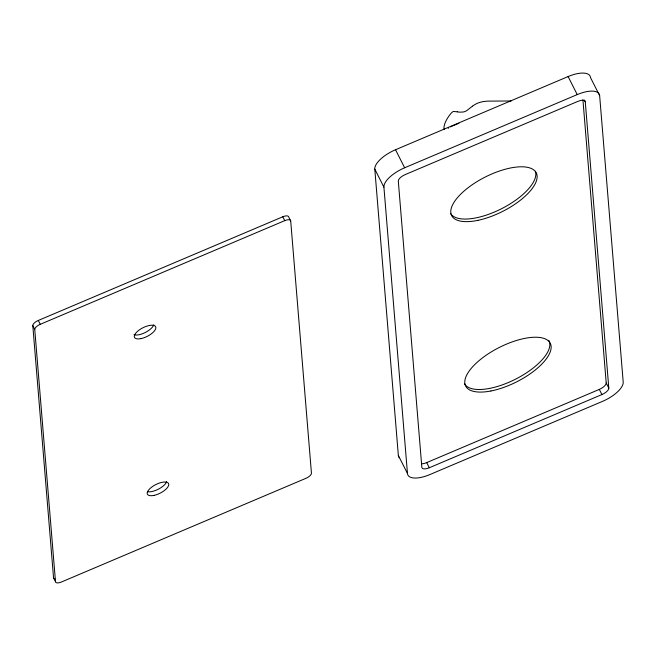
<?xml version="1.0" encoding="UTF-8"?>
<svg xmlns="http://www.w3.org/2000/svg" width="656" height="656" viewBox="0 0 656 656"><rect width="100%" height="100%" fill="white"/><g stroke="black" fill="none" stroke-linecap="round" stroke-linejoin="round"><path stroke-width="0.98" d="M472.361 106.231L467.023 110.454A5.888 2.534 -27.1 0 1 465.243 111.389A5.117 2.198 -27.1 0 1 463.554 111.963L459.954 112.168A31.291 13.473 -27.1 0 1 457.314 111.815M450.582 126.952L451.041 126.674M451.746 126.272L458.938 123.295M395.527 149.748L568.112 76.555A23.698 9.635 -26.8 0 1 590.531 77.638L599.65 95.669L623.2 382.005A23.698 9.635 -26.8 0 1 602.47 401.382L429.877 474.567A23.698 9.635 -26.8 0 1 407.466 473.493L398.348 455.461L374.797 169.117A23.698 9.635 -26.8 0 1 395.527 149.748L404.645 167.78A23.698 9.635 -26.8 0 0 383.916 187.157L407.466 473.493M38.302 320.456L282.802 216.775A6.289 2.558 -26.8 0 1 288.747 217.062L290.698 220.924L311.444 473.173A6.289 2.558 -26.8 0 1 305.95 478.314L61.451 581.995A6.289 2.558 -26.8 0 1 55.498 581.708L53.546 577.846L32.8 325.589A6.289 2.558 -26.8 0 1 38.302 320.456L40.254 324.318A6.289 2.558 -26.8 0 0 34.752 329.46L55.498 581.708M404.645 167.78L577.231 94.595A23.698 9.635 -26.8 0 1 599.65 95.669M40.254 324.318L284.753 220.637A6.289 2.558 -26.8 0 1 290.698 220.924M421.546 463.759A7.897 3.214 -26.8 0 0 426.712 462.603L599.305 389.41A7.897 3.214 -26.8 0 0 606.21 382.956L582.913 99.671M585.267 101.77A7.897 3.214 -26.8 0 0 577.797 101.409L405.203 174.594A7.897 3.214 -26.8 0 0 398.299 181.056L421.849 467.392A7.897 3.214 -26.8 0 0 429.319 467.753L601.905 394.568A7.897 3.214 -26.8 0 0 608.817 388.106L585.267 101.77L584.398 100.048M511.172 100.983L488.089 101.122A34.875 15.014 -27.1 0 0 484.595 101.426A27.363 11.783 -27.1 0 0 481.356 101.992L478.716 102.762A9.709 4.182 -27.1 0 0 476.084 103.902A13.366 5.756 -27.1 0 0 472.369 106.231M457.306 111.823L453.427 111.463A2.034 0.877 -27.1 0 0 452.656 111.848L451.172 113.185A48.798 21.008 -27.1 0 0 443.923 128.551L444.538 129.568M568.112 76.555L577.231 94.595M606.21 382.956L608.817 388.106M599.305 389.41L601.905 394.568M374.797 169.117L383.916 187.157M426.712 462.603L429.319 467.753M282.802 216.775L284.753 220.637M32.8 325.589L34.752 329.46M399.299 457.79A23.698 9.635 -26.8 0 1 398.348 455.461M535.378 171.298A47.396 19.27 -26.8 0 1 501.053 208.969A47.396 19.27 -26.8 0 1 450.787 213.782M548.769 340.349A47.396 19.27 -26.8 0 1 516.198 378.84A47.396 19.27 -26.8 0 1 464.546 383.801M153.766 324.786A11.849 4.813 -26.8 0 1 145.23 332.535A11.849 4.813 -26.8 0 1 133.996 334.716M166.657 481.594A11.849 4.813 -26.8 0 1 158.678 489.048A11.849 4.813 -26.8 0 1 147.543 491.705M54.866 578.994A6.289 2.558 -26.8 0 1 54.423 578.871M54.071 578.699A6.289 2.558 -26.8 0 1 53.546 577.846M448.491 128.174A26.986 11.619 -27.1 0 1 448.253 128.305M490.926 390.984A47.396 19.27 -26.8 0 0 550.843 344.794A47.396 19.27 -26.8 0 0 482.119 358.168A47.396 19.27 -26.8 0 0 490.926 390.984M477.929 220.334A47.396 19.27 -26.8 0 0 536.674 173.873A47.396 19.27 -26.8 0 0 467.22 188.42A47.396 19.27 -26.8 0 0 477.929 220.334M141.073 338.594A11.849 4.813 -26.8 0 0 155.759 326.975A11.849 4.813 -26.8 0 0 138.4 330.616A11.849 4.813 -26.8 0 0 141.073 338.594M153.971 495.395A11.849 4.813 -26.8 0 0 168.658 483.784A11.849 4.813 -26.8 0 0 151.298 487.416A11.849 4.813 -26.8 0 0 153.971 495.395"/></g></svg>
